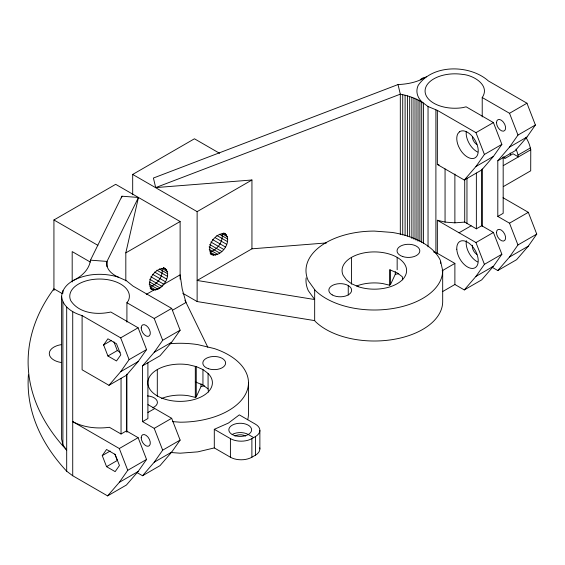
<?xml version="1.0" encoding="UTF-8"?>
<svg xmlns="http://www.w3.org/2000/svg" width="565" height="565" viewBox="0 0 565 565"><rect width="100%" height="100%" fill="white"/><g stroke="black" fill="none" stroke-linecap="round" stroke-linejoin="round"><path stroke-width="0.85" d="M28.412 374.863A322.58 186.238 0 0 0 66.691 471.21L72.723 475.751L107.604 495.886L119.307 482.355L127.747 470.306L119.307 448.525L72.723 421.631C83.91 427.599 96.968 428.941 109.405 427.302L121.044 434.005L121.051 378.338L126.419 375.273L138.107 361.614L146.561 349.587L138.107 327.785L110.804 312.021C97.116 315.079 79.058 313.497 70.78 300.693A29.804 17.211 0 0 1 99.574 279.032A29.804 17.211 0 0 1 128.368 300.693L126.913 302.72L126.913 322.121M137.323 472.743L142.535 475.751L154.217 462.205L162.671 450.171L154.217 428.369L142.535 421.631L142.535 365.859L154.217 352.313L162.671 340.285L180.122 330.207L171.668 308.405L133.065 286.123L126.426 280.741L118.558 277.253A37.968 21.922 0 0 0 89.75 275.063C78.125 277.14 63.068 282.712 61.606 296.237L61.606 439.167L62.899 444.839L66.691 450.128A322.58 186.238 0 0 1 53.929 288.8L62.334 293.652M442.911 291.406L454.882 284.499L454.882 263.41L437.359 253.297L437.359 220.258L445.058 222.102L454.882 222.843L464.713 222.102L476.366 228.825L481.733 225.725L481.733 169.959L493.415 156.413L501.868 144.379L493.415 122.584L466.111 106.82L462.601 107.661A29.804 17.211 0 0 1 425.078 91.036A29.804 17.211 0 0 1 462.601 74.41C473.293 75.088 490.625 85.315 482.22 97.519L482.22 116.92M437.359 110.373L437.359 164.493L464.282 180.03L475.963 166.491L484.417 154.457L475.963 132.655L437.359 110.373L428.037 106.538L421.999 101.997A37.968 21.922 0 0 1 418.206 85.364C432.861 63.704 470.341 64.664 488.393 80.95L526.961 103.211L535.394 124.999L526.961 137.048L515.252 150.671L503.175 157.649L503.175 213.323L497.807 216.423L509.503 223.175L517.943 244.963L509.503 257.011L497.8 270.543L491.868 267.104M525.98 137.606A18.984 10.961 60 0 1 530.316 147.974L530.768 149.767L530.705 170.807L503.38 186.584M150.502 288.764C160.877 294.231 174.783 273.517 163.37 267.407M210.526 254.045C220.661 259.335 234.235 239.786 224.065 233.07M125.818 280.847L125.818 252.873L138.446 197.46L121.927 196.21L90.478 260.161C89.256 269.915 81.162 276.843 72.723 280.741M121.539 197.92L121.927 196.21M161.618 398.473A32.276 18.631 0 0 1 188.477 395.74L195.313 397.379L196.253 396.835L201.062 386.46L201.062 383.875M356.607 285.975A32.276 18.631 0 0 1 382.689 283.545L389.525 285.184L390.464 284.64L395.281 274.265L395.281 271.68M138.446 197.46L106.997 261.418L106.997 266.715M61.606 296.237C62.461 306.802 72.913 312.911 82.102 315.588L82.102 369.8L108.967 385.309L120.67 371.685L129.103 359.637L146.561 349.587M107.604 495.886L126.419 485.024L138.121 471.493L146.554 459.451L138.121 437.663L126.419 430.904L121.044 434.005M497.8 270.543L516.615 259.681L528.317 246.149L536.75 234.101L528.317 212.32L503.034 197.722M103.621 344.925L107.915 338.809L116.503 343.774L120.804 354.841L116.503 360.957L107.915 355.992L103.621 344.925L111.573 340.335M142.535 365.859L159.987 355.788L171.668 342.242L180.122 330.207M102.258 455.595L106.559 449.486L115.147 454.444L119.441 465.518L115.147 471.627L106.559 466.669L102.258 455.595L110.147 451.04M142.535 475.751L159.987 465.673L171.668 452.127L180.122 440.093L171.668 418.298L148.023 404.646M497.807 216.423L497.8 160.785L509.524 147.112L517.978 135.077L535.394 124.999M454.882 284.499L464.282 289.923L475.963 276.377L484.417 264.342L501.868 254.264L493.415 232.469L481.733 225.725M464.282 289.923L481.733 279.845L493.415 266.299L501.868 254.264M146.264 294.393L153.842 290.022C157.649 290.064 161.209 287.5 163.384 284.513L180.122 274.851L182.234 289.132L186.012 302.452L172.403 310.305M426.398 76.692C418.008 82.123 407.888 84.136 398.035 84.559L153.419 178.032L155.686 187.594L251.941 179.995L251.941 248.819L197.129 280.466L314.67 299.535L308.313 290.678A68.344 39.458 0 0 1 306.131 277.895M497.8 160.785L503.175 157.649M53.929 290.558L53.929 219.976L115.684 184.324L180.122 221.522L180.122 279.152M132.69 194.706L132.69 174.437L194.445 138.785L219.587 153.299M132.69 174.437L197.129 211.635L251.941 179.995M125.818 252.873L180.122 221.522M475.963 132.655L493.415 122.584M482.22 97.519L509.524 113.283L526.961 103.211M82.102 315.588L120.67 337.849L138.107 327.785M126.913 302.72L154.217 318.483L171.668 308.405M107.915 355.992L117.308 350.568L120.175 352.221M484.417 154.457L501.868 144.379M475.963 166.491L493.415 156.413M509.524 147.112L526.961 137.048M120.67 371.685L138.107 361.614M154.217 352.313L171.668 342.242M464.282 180.03L481.733 169.959M108.967 385.309L121.051 378.338M503.288 165.623L518.423 156.893L517.964 155.1L530.316 147.974M530.768 149.767L518.423 156.893L513.048 153.793L504.997 158.447L502.801 157.176M459.048 232.78L471.125 225.802M147.952 412.457L154.754 408.53M142.535 421.631L147.903 418.531L147.903 362.758M119.307 448.525L138.121 437.663M154.217 428.369L171.668 418.298M437.359 220.258L475.963 242.547L493.415 232.469M509.503 223.175L528.317 212.32M442.162 270.755L454.882 263.41M106.559 466.669L117.308 460.461L114.857 454.133M517.943 244.963L536.75 234.101M127.747 470.306L146.554 459.451M162.671 450.171L180.122 440.093M119.307 482.355L138.121 471.493M154.217 462.205L171.668 452.127M475.963 276.377L493.415 266.299M509.503 257.011L528.317 246.149M214.297 429.315L230.407 438.617A15.191 8.772 0 0 0 251.884 438.617L255.422 436.575A15.191 8.772 0 0 0 255.422 424.174L239.313 414.872L228.451 423.044L214.297 429.315L214.297 447.918L230.407 457.219A15.191 8.772 0 0 0 251.884 457.219L255.422 455.171A15.191 8.772 0 0 0 259.745 447.826M155.686 187.594L400.317 94.171C408.453 95.739 416.49 98.472 423.411 103.12L423.411 243.395M214.297 447.918L197.814 451.859L180.122 453.201L170.764 452.494M395.281 274.265L398.699 273.735M201.062 386.46L204.488 385.93M251.941 248.819L326.57 242.922M90.478 260.161L106.997 261.418A29.451 17.006 0 0 0 118.558 277.253M172.466 421.617L180.122 422.196A68.344 39.458 0 0 0 246.142 392.95A68.344 39.458 0 0 0 214.297 348.563L197.814 344.622A68.344 39.458 0 0 0 169.931 343.718M182.728 293.228L197.129 301.548L314.67 320.616L315.143 321.28A68.344 39.458 0 0 0 392.025 339.664A68.344 39.458 0 0 0 442.685 301.548L442.685 270.543L440.354 260.331A68.344 39.458 0 0 0 392.025 232.427L374.334 231.085A68.344 39.458 0 0 0 308.313 280.756L315.143 290.276A68.344 39.458 0 0 0 392.025 308.66A68.344 39.458 0 0 0 442.685 270.543M437.359 164.493L439.069 164.902M433.539 251.898L437.359 253.297M196.26 366.6L188.477 364.743A32.276 18.631 0 0 0 147.846 382.738A32.276 18.631 0 0 0 188.477 400.74A32.276 18.631 0 0 0 208.075 373.423L202.948 369.567L196.26 366.6L196.253 396.835M195.313 381.876L202.948 385.062L208.075 388.925L208.471 392.054M225.407 233.846C215.668 231.721 204.954 246.926 211.868 254.815M165.383 268.573C155.693 266.595 144.887 281.582 151.844 289.541M223.337 233.098L226.692 235.033M227.497 236.813L222.123 233.712C223.429 241.686 217.525 249.518 210.109 252.039L215.484 255.14M219.389 234.228L227.773 239.059M216.861 235.485L227.497 241.629M215.307 237.759L226.692 244.334M212.525 239.56L225.407 246.997M210.851 242.004L223.74 249.44M209.664 244.483L221.798 251.489M209.085 246.877L219.714 253.014M209.191 249.419L217.567 254.25M210.18 253.395L213.542 255.331M163.306 267.824L166.661 269.759M167.466 271.539L162.099 268.439C163.398 276.412 157.501 284.244 150.085 286.766L155.643 289.972M159.365 268.947L167.741 273.785M156.837 270.211L167.466 276.349M154.528 272.055L166.661 279.061M152.494 274.286L165.383 281.723M53.929 219.976L97.879 245.344M150.827 276.723L163.716 284.167M149.633 279.209L161.964 286.328M149.803 282.034L159.959 287.896M149.16 284.139L157.812 289.132M150.156 288.122L153.511 290.057M90.301 262.054L72.186 251.595L72.186 281.977M253.657 437.593L248.282 434.492A11.392 6.575 0 0 0 232.173 434.492M184.91 300.185L207.8 347.221M509.524 113.283L517.978 135.077M475.963 242.547L484.417 264.342M154.217 318.483L162.671 340.285M120.67 337.849L129.103 359.637M113.939 341.867L117.308 350.568M398.035 84.559L400.317 94.171L400.317 234.454M482.22 168.942L482.22 226.254M476.366 173.06L476.366 228.825M466.965 178.088L466.965 223.401M464.713 179.402L464.713 222.102M454.882 174.048L454.882 222.843M445.058 168.942L445.058 222.102M440.665 261.701L440.665 263.354M435.898 110.02L435.898 252.943M428.037 106.538L428.037 246.813M421.702 102.018L421.702 242.293M419.901 100.966L419.901 241.241M418.015 99.97L418.015 241.128M416.038 99.023L416.038 240.189M413.99 98.141L413.99 239.299M411.864 97.321L411.864 238.479M409.667 96.559L409.667 236.834M407.407 95.859L407.407 236.142M405.098 95.231L405.098 235.506M402.725 94.666L402.725 234.948M402.683 279.859L402.287 276.73L397.16 272.867L389.525 269.682L389.525 285.184M397.16 257.365L397.16 269.766M390.464 269.999L390.464 284.64M351.515 257.365L351.515 284.068M348.252 285.558L348.252 295.029M314.67 289.612L314.67 320.616M259.872 430.375L259.872 448.97M255.422 436.575L255.422 455.171M251.884 438.617L251.884 457.219M248.473 382.738L248.473 413.742A68.344 39.458 0 0 1 247.675 419.753M230.407 438.617L230.407 457.219M208.075 373.423L208.075 388.925M202.948 369.567L202.948 385.062M197.129 211.635L197.129 301.548M195.313 366.374L195.313 397.379M157.303 369.567L157.303 396.263M126.913 374.143L126.913 432.338M126.419 375.273L126.419 430.904M103.755 344.735L103.755 345.272M72.723 311.739L72.723 475.751M66.691 307.198L66.691 471.21M62.899 290.565L62.899 293.214M62.899 301.915L62.899 444.839M477.609 261.934A15.191 8.772 60 0 1 466.365 240.662M477.609 152.049A15.191 8.772 60 0 1 466.252 131.504M476.902 144.534A6.455 3.729 60 0 1 472.333 136.631M476.902 254.42A6.455 3.729 60 0 1 472.488 245.245M420.261 79.835A18.984 10.961 60 0 1 424.718 77.589M504.997 157.826A7.592 4.386 60 0 1 503.606 156.816M510.181 153.016A7.592 4.386 60 0 1 510.365 154.725M515.993 149.089A18.984 10.961 60 0 1 517.964 155.1M61.112 362.476A15.947 9.21 0 0 1 49.289 353.577A15.947 9.21 0 0 1 61.112 344.685M147.514 395.903A11.392 6.575 0 0 1 157.091 400.86A11.392 6.575 0 0 1 152.557 407.817M234.863 436.046A7.592 4.386 0 0 1 245.598 436.046M459.423 131.857L457.869 133.651A15.191 8.772 60 0 0 458.575 146.434L460.426 149.937A15.191 8.772 60 0 0 475.582 157.522A15.191 8.772 60 0 0 474.579 139.442A15.191 8.772 60 0 0 459.423 131.857M358.196 286.681L351.515 283.722L346.387 279.859L343.16 275.367A32.276 18.631 0 0 1 374.334 251.912A32.276 18.631 0 0 1 405.508 275.367A32.276 18.631 0 0 1 358.196 286.681M456.788 249.214A15.191 8.772 60 0 0 473.477 268.333A15.191 8.772 60 0 0 472.241 246.192A15.191 8.772 60 0 0 456.788 249.214M402.739 256.552A11.392 6.575 0 0 0 419.823 250.86A11.392 6.575 0 0 0 402.739 245.161A11.392 6.575 0 0 0 402.739 256.552M332.22 294.902A11.392 6.575 0 0 0 351.253 291.9A11.392 6.575 0 0 0 337.234 283.884A11.392 6.575 0 0 0 332.22 294.902M496.501 122.676A6.455 3.729 60 0 0 503.344 131.193A6.455 3.729 60 0 0 503.344 122.068A6.455 3.729 60 0 0 496.501 122.676M496.494 232.568A6.455 3.722 60 0 0 503.337 241.086A6.455 3.722 60 0 0 503.337 231.961A6.455 3.722 60 0 0 496.494 232.568M234.531 435.537A11.392 6.575 0 0 0 251.623 429.845A11.392 6.575 0 0 0 234.531 424.145A11.392 6.575 0 0 0 234.531 435.537M141.194 327.884A6.455 3.729 60 0 0 148.037 336.401A6.455 3.729 60 0 0 148.037 327.269A6.455 3.729 60 0 0 141.194 327.884M141.194 437.769A6.455 3.729 60 0 0 148.037 446.286A6.455 3.729 60 0 0 148.037 437.155A6.455 3.729 60 0 0 141.194 437.769M208.478 368.733A11.392 6.575 0 0 0 225.612 363.083A11.392 6.575 0 0 0 208.577 357.341A11.392 6.575 0 0 0 208.478 368.733"/></g></svg>
